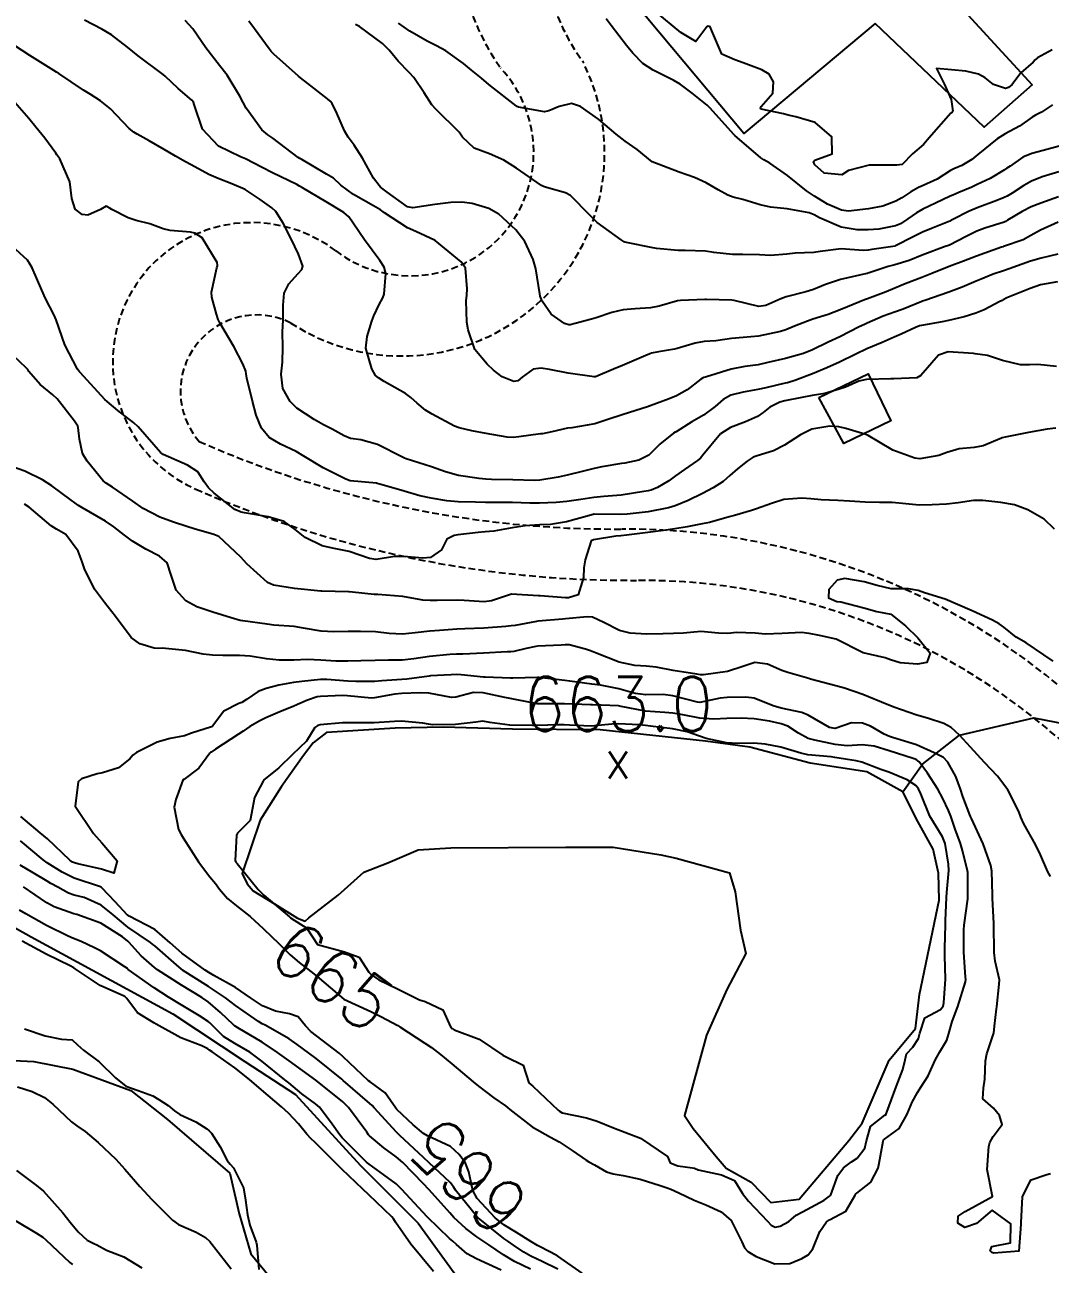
# Model space of a CAD drawing. Header units: metres. Extents: x 292545 to 299085, y 7450245 to 7463078.
# Drawn here: x 295405.2 to 295480.9, y 7462277.1 to 7462368.5 of the extents above; entities that cross this region are included whole.
import ezdxf
from ezdxf.enums import TextEntityAlignment as Align

# ---------------------------------------------------------------- set-up
doc = ezdxf.new("R2010")
doc.units = ezdxf.units.M
doc.linetypes.add('DASHED', pattern=[0.75, 0.5, -0.25])
for name, color, linetype in [('Cotas', 45, 'Continuous'), ('Curvas de Nivel 1m', 11, 'Continuous'), ('Curvas de Nivel 5m', 15, 'Continuous'), ('Edificações', 30, 'Continuous'), ('Hidrografia', 140, 'Continuous'), ('Pontos Cotados', 45, 'Continuous'), ('Vias Secundárias', 230, 'DASHED')]:
    doc.layers.add(name, color=color, linetype=linetype)
doc.styles.add('Style-STANDARD', font='STANDARD.shx')

# ---------------------------------------------------------------- blocks, each defined once
blk = doc.blocks.new('ELVTXT_16')
at = {"layer": 'Pontos Cotados', "linetype": 'Continuous', "style": 'Style-STANDARD'}
for s, height, p in [('663.0', 4, (0, 4)), ('x', 3, (0, 0))]:
    blk.add_text(s, height=height, dxfattribs=at).set_placement(p, align=Align.MIDDLE_CENTER)

msp = doc.modelspace()

# ---------------------------------------------------------------- linework, layer by layer
at = {"layer": 'Curvas de Nivel 1m', "flags": 128}
for points, elevation in [([(295481.027, 7462366.628), (295479.947, 7462366.047), (295479.769, 7462365.89), (295479.61, 7462365.729), (295478.716, 7462364.944), (295478.085, 7462364.065), (295477.809, 7462363.848), (295477.589, 7462363.789), (295476.693, 7462364.084), (295476.072, 7462364.567), (295475.6, 7462364.838), (295474.654, 7462365.058), (295473.603, 7462365.167), (295472.48, 7462365.256), (295473.06, 7462364.125), (295473.576, 7462362.975), (295473.703, 7462362.119), (295473.644, 7462362.037), (295473.561, 7462361.953), (295471.957, 7462360.144), (295471.538, 7462359.664), (295470.731, 7462358.958), (295469.952, 7462358.166), (295469.566, 7462358.126), (295469.522, 7462358.124), (295467.573, 7462358.139), (295467.522, 7462358.138), (295465.999, 7462357.73), (295465.511, 7462357.42), (295464.203, 7462357.543), (295463.522, 7462358.162), (295463.457, 7462358.241), (295463.404, 7462358.361), (295463.525, 7462358.485), (295464.805, 7462358.952), (295464.761, 7462360.228), (295463.553, 7462361.27), (295462.115, 7462361.696), (295461.558, 7462361.815), (295461.195, 7462361.901), (295459.563, 7462362.255), (295459.524, 7462362.29), (295459.507, 7462362.348), (295459.565, 7462362.452), (295460.42, 7462363.438), (295460.465, 7462364.277), (295460.152, 7462364.835), (295459.602, 7462365.167), (295458.225, 7462365.685), (295457.609, 7462365.9), (295456.647, 7462366.32), (295455.922, 7462368.044), (295455.786, 7462368.329), (295455.643, 7462368.368), (295455.548, 7462368.331), (295454.732, 7462367.238), (295453.636, 7462367.905), (295453.069, 7462368.366), (295451.655, 7462369.546)], 679), ([(295481.438, 7462351.568), (295480.218, 7462351.26), (295479.433, 7462351.045), (295477.845, 7462350.491), (295477.426, 7462350.34), (295476.675, 7462350.087), (295475.783, 7462349.733), (295475.418, 7462349.574), (295474.392, 7462349.132), (295473.409, 7462348.761), (295471.638, 7462348.146), (295471.459, 7462348.092), (295471.402, 7462348.072), (295470.04, 7462347.517), (295469.39, 7462347.292), (295468.565, 7462346.998), (295467.377, 7462346.487), (295467.176, 7462346.393), (295466.794, 7462346.199), (295465.366, 7462345.484), (295464.509, 7462345.081), (295463.356, 7462344.518), (295462.677, 7462344.25), (295461.349, 7462343.884), (295460.055, 7462343.574), (295459.344, 7462343.412), (295458.367, 7462343.276), (295457.341, 7462343.098), (295455.526, 7462342.528), (295455.334, 7462342.466), (295455.243, 7462342.432), (295455.12, 7462342.342), (295454.101, 7462341.573), (295453.314, 7462341.118), (295452.78, 7462340.896), (295451.378, 7462340.379), (295451.323, 7462340.359), (295451.303, 7462340.35), (295451.253, 7462340.331), (295449.296, 7462339.72), (295448.321, 7462339.391), (295447.289, 7462339.052), (295445.602, 7462338.771), (295445.286, 7462338.732), (295444.112, 7462338.472), (295443.428, 7462338.332), (295443.281, 7462338.309), (295441.677, 7462338.098), (295441.278, 7462338.056), (295440.836, 7462338.064), (295439.281, 7462338.337), (295438.211, 7462338.541), (295437.285, 7462338.751), (295436.952, 7462338.888), (295435.295, 7462339.761), (295434.795, 7462340.075), (295434.186, 7462340.587), (295433.724, 7462341.001), (295433.32, 7462341.289), (295431.754, 7462342.19), (295431.331, 7462342.438), (295431.123, 7462342.622), (295430.845, 7462343.118), (295430.41, 7462344.629), (295430.488, 7462345.507), (295430.841, 7462346.625), (295430.981, 7462347.03), (295431.395, 7462347.848), (295431.663, 7462348.354), (295431.75, 7462348.617), (295431.882, 7462350.152), (295431.744, 7462350.617), (295431.43, 7462351.091), (295430.303, 7462352.632), (295429.465, 7462353.856), (295429.147, 7462354.322), (295428.778, 7462354.65), (295427.484, 7462355.429), (295425.738, 7462356.449), (295425.501, 7462356.592), (295425.312, 7462356.692), (295423.511, 7462357.565), (295422.745, 7462357.952), (295421.521, 7462358.591), (295421.168, 7462358.744), (295419.53, 7462359.518), (295418.355, 7462360.772), (295417.738, 7462362.611), (295417.681, 7462362.779), (295417.574, 7462362.915), (295416.569, 7462363.781), (295415.592, 7462364.7), (295415.462, 7462364.811), (295413.606, 7462366.185), (295412.81, 7462366.838), (295411.632, 7462367.745), (295410.932, 7462368.157), (295409.642, 7462368.816)], 673), ([(295481.471, 7462353.924), (295480.166, 7462353.34), (295479.456, 7462352.943), (295478.874, 7462352.634), (295477.444, 7462352.123), (295477.404, 7462352.11), (295477.279, 7462352.072), (295475.436, 7462351.43), (295474.489, 7462351.053), (295473.428, 7462350.648), (295472.153, 7462350.139), (295471.42, 7462349.844), (295470.191, 7462349.387), (295469.412, 7462349.064), (295468.788, 7462348.798), (295467.404, 7462348.278), (295467.18, 7462348.193), (295465.925, 7462347.682), (295465.392, 7462347.459), (295464.492, 7462347.124), (295463.381, 7462346.769), (295462.986, 7462346.637), (295462.028, 7462346.253), (295461.37, 7462345.997), (295460.977, 7462345.874), (295459.365, 7462345.509), (295458.239, 7462345.426), (295457.363, 7462345.353), (295456.224, 7462345.189), (295455.361, 7462345.122), (295454.695, 7462345.011), (295453.355, 7462344.608), (295453.157, 7462344.56), (295451.999, 7462344.374), (295451.471, 7462344.259), (295451.351, 7462344.219), (295451.062, 7462344.097), (295449.342, 7462343.354), (295448.667, 7462343.089), (295447.334, 7462342.528), (295447.247, 7462342.517), (295445.336, 7462342.784), (295443.937, 7462343.069), (295443.34, 7462343.162), (295442.734, 7462343.091), (295441.932, 7462342.494), (295441.601, 7462342.225), (295441.328, 7462342.17), (295440.462, 7462342.513), (295439.819, 7462343.004), (295439.342, 7462343.455), (295438.446, 7462344.539), (295437.94, 7462345.979), (295437.855, 7462346.545), (295437.81, 7462348.135), (295437.844, 7462348.546), (295437.872, 7462349.007), (295437.741, 7462350.545), (295437.43, 7462351.007), (295435.503, 7462352.569), (295435.453, 7462352.601), (295434.099, 7462353.23), (295433.462, 7462353.514), (295431.778, 7462354.617), (295431.475, 7462354.837), (295430.977, 7462355.129), (295429.493, 7462355.974), (295428.568, 7462356.654), (295428.005, 7462357.159), (295427.511, 7462357.475), (295425.671, 7462358.539), (295425.522, 7462358.621), (295425.408, 7462358.691), (295423.537, 7462360.109), (295423.184, 7462360.36), (295422.729, 7462360.722), (295421.567, 7462362.334), (295421.351, 7462362.742), (295421.096, 7462363.227), (295420.176, 7462364.754), (295419.6, 7462365.479), (295418.589, 7462366.77), (295417.634, 7462368.181), (295417.082, 7462368.788)], 674), ([(295481.517, 7462357.634), (295480.297, 7462357.256), (295479.506, 7462356.95), (295478.934, 7462356.624), (295478.072, 7462356.064), (295477.716, 7462355.843), (295477.49, 7462355.736), (295476.932, 7462355.523), (295475.482, 7462354.993), (295474.861, 7462354.724), (295473.696, 7462354.118), (295473.551, 7462354.04), (295473.471, 7462354.001), (295472.133, 7462353.47), (295471.458, 7462353.185), (295470.772, 7462352.838), (295469.472, 7462352.17), (295469.452, 7462352.161), (295467.718, 7462351.909), (295467.44, 7462351.857), (295467.081, 7462351.837), (295465.449, 7462351.956), (295463.917, 7462351.764), (295463.445, 7462351.69), (295462.07, 7462351.628), (295461.442, 7462351.564), (295460.243, 7462351.476), (295459.441, 7462351.511), (295458.201, 7462351.543), (295457.441, 7462351.54), (295456.079, 7462351.695), (295455.445, 7462351.786), (295453.956, 7462351.844), (295453.445, 7462351.84), (295451.835, 7462351.988), (295451.448, 7462352.06), (295449.75, 7462352.406), (295449.499, 7462352.455), (295449.454, 7462352.476), (295449.235, 7462352.632), (295447.468, 7462353.901), (295446.92, 7462354.436), (295445.487, 7462355.895), (295445.134, 7462356.1), (295443.728, 7462356.476), (295443.494, 7462356.547), (295443.358, 7462356.619), (295441.514, 7462357.896), (295440.582, 7462358.509), (295439.527, 7462358.964), (295438.381, 7462359.387), (295437.539, 7462360.204), (295437.28, 7462360.553), (295435.568, 7462362.246), (295435.258, 7462362.573), (295434.706, 7462363.454), (295433.937, 7462364.587), (295433.597, 7462364.955), (295432.787, 7462365.785), (295432.13, 7462366.612), (295431.62, 7462367.099), (295429.928, 7462368.347), (295429.641, 7462368.503)], 676), ([(295481.538, 7462359.534), (295480.356, 7462359.22), (295479.532, 7462359), (295478.87, 7462358.716), (295477.928, 7462358.066), (295477.687, 7462357.902), (295477.519, 7462357.79), (295476.455, 7462357.139), (295475.502, 7462356.692), (295475.086, 7462356.518), (295474.134, 7462356.114), (295473.686, 7462355.923), (295473.49, 7462355.833), (295472.938, 7462355.579), (295471.48, 7462354.883), (295471.017, 7462354.615), (295470.379, 7462354.161), (295469.833, 7462353.801), (295469.465, 7462353.651), (295468.234, 7462353.41), (295467.46, 7462353.354), (295466.63, 7462353.368), (295465.466, 7462353.562), (295463.857, 7462354.236), (295463.475, 7462354.455), (295463.095, 7462354.626), (295461.48, 7462354.918), (295460.243, 7462355.041), (295459.482, 7462355.201), (295458.203, 7462355.585), (295457.488, 7462355.775), (295457.089, 7462355.916), (295456.376, 7462356.321), (295455.501, 7462356.836), (295454.634, 7462357.215), (295453.512, 7462357.613), (295451.523, 7462358.38), (295450.425, 7462359.29), (295449.538, 7462359.901), (295448.871, 7462360.417), (295447.554, 7462361.526), (295446.233, 7462362.443), (295445.575, 7462362.667), (295444.659, 7462362.464), (295443.905, 7462362.138), (295443.567, 7462362.072), (295441.661, 7462362.41), (295441.572, 7462362.451), (295441.5, 7462362.501), (295439.588, 7462363.985), (295439.292, 7462364.226), (295438.939, 7462364.53), (295438.202, 7462365.144), (295437.604, 7462365.622), (295436.311, 7462366.563), (295435.618, 7462366.934), (295434.933, 7462367.267), (295433.634, 7462368.002), (295432.819, 7462368.602)], 677), ([(295481.039, 7462362.567), (295480.241, 7462362.043), (295479.789, 7462361.82), (295479.559, 7462361.667), (295478.607, 7462361.005), (295477.547, 7462360.431), (295476.957, 7462360.079), (295475.531, 7462358.903), (295475.088, 7462358.544), (295474.361, 7462358.112), (295473.777, 7462357.86), (295473.517, 7462357.723), (295472.537, 7462357.105), (295471.5, 7462356.624), (295471.165, 7462356.486), (295470.596, 7462356.159), (295469.924, 7462355.73), (295469.486, 7462355.484), (295468.545, 7462355.117), (295467.48, 7462354.908), (295466.004, 7462354.738), (295465.479, 7462354.799), (295464.453, 7462355.26), (295463.489, 7462355.834), (295462.893, 7462356.246), (295461.51, 7462357.372), (295460.188, 7462358.28), (295459.759, 7462358.52), (295459.527, 7462358.677), (295457.611, 7462360.309), (295457.544, 7462360.377), (295455.794, 7462362.328), (295455.566, 7462362.557), (295454.478, 7462363.447), (295453.589, 7462364.091), (295453.13, 7462364.365), (295451.6, 7462365.126), (295450.843, 7462365.629), (295450.097, 7462366.395), (295449.621, 7462366.942), (295448.504, 7462368.417), (295448.134, 7462368.909)], 678), ([(295481.418, 7462349.518), (295480.152, 7462349.306), (295479.413, 7462349.041), (295477.67, 7462348.34), (295477.404, 7462348.2), (295477.327, 7462348.157), (295477.174, 7462348.082), (295476.016, 7462347.471), (295475.39, 7462347.218), (295474.537, 7462346.957), (295473.381, 7462346.677), (295472.92, 7462346.587), (295471.375, 7462346.308), (295471.247, 7462346.279), (295470.945, 7462346.154), (295469.874, 7462345.659), (295469.366, 7462345.438), (295468.479, 7462345.061), (295467.357, 7462344.594), (295466.541, 7462344.202), (295465.347, 7462343.594), (295464.397, 7462343.175), (295463.338, 7462342.753), (295462.034, 7462342.259), (295461.507, 7462342.09), (295461.33, 7462342.047), (295459.895, 7462341.713), (295459.322, 7462341.586), (295458.22, 7462341.4), (295457.316, 7462341.163), (295456.767, 7462340.862), (295456.161, 7462340.327), (295455.296, 7462339.693), (295454.434, 7462339.206), (295453.284, 7462338.479), (295453.212, 7462338.432), (295453.086, 7462338.362), (295452.096, 7462337.551), (295451.267, 7462336.755), (295450.548, 7462336.391), (295449.498, 7462336.168), (295449.259, 7462336.121), (295447.801, 7462335.878), (295447.253, 7462335.772), (295446.345, 7462335.539), (295445.245, 7462335.262), (295444.579, 7462335.131), (295443.239, 7462334.895), (295442.851, 7462334.872), (295441.239, 7462334.936), (295439.681, 7462334.965), (295439.24, 7462334.98), (295438.756, 7462335.019), (295437.243, 7462335.246), (295436.279, 7462335.528), (295435.253, 7462335.89), (295433.381, 7462336.479), (295433.262, 7462336.524), (295433.109, 7462336.602), (295431.272, 7462337.542), (295430.035, 7462337.872), (295429.276, 7462337.986), (295428.801, 7462338.17), (295427.905, 7462338.661), (295427.288, 7462338.994), (295426.596, 7462339.375), (295425.306, 7462340.21), (295424.817, 7462340.697), (295424.286, 7462341.669), (295424.164, 7462342.708), (295424.251, 7462343.615), (295424.273, 7462344.701), (295424.242, 7462345.829), (295424.292, 7462346.701), (295424.299, 7462347.795), (295424.38, 7462348.7), (295424.719, 7462349.387), (295425.418, 7462350.149), (295425.676, 7462350.432), (295425.75, 7462350.687), (295425.436, 7462351.567), (295424.881, 7462352.696), (295424.312, 7462353.854), (295423.764, 7462354.707), (295423.477, 7462354.974), (295422.608, 7462355.601), (295421.497, 7462356.323), (295420.521, 7462356.75), (295419.507, 7462357.134), (295418.826, 7462357.451), (295417.517, 7462358.151), (295417.097, 7462358.365), (295416.362, 7462358.797), (295415.829, 7462359.109), (295415.528, 7462359.28), (295414.422, 7462359.933), (295413.539, 7462360.422), (295413.276, 7462360.57), (295412.955, 7462360.839), (295411.564, 7462362.288), (295410.834, 7462362.867), (295410.063, 7462363.358), (295409.581, 7462363.667), (295407.745, 7462364.898), (295407.594, 7462364.991), (295407.387, 7462365.113), (295405.612, 7462366.216), (295404.481, 7462366.941)], 672), ([(295481.345, 7462343.286), (295479.955, 7462343.435), (295479.347, 7462343.408), (295478.682, 7462343.396), (295477.349, 7462343.732), (295476.261, 7462344.091), (295475.354, 7462344.222), (295475.219, 7462344.237), (295473.355, 7462344.358), (295472.649, 7462344.131), (295471.338, 7462342.61), (295471.045, 7462342.443), (295469.335, 7462342.377), (295469.131, 7462342.376), (295467.334, 7462342.33), (295466.775, 7462342.198), (295465.782, 7462341.757), (295465.324, 7462341.607), (295464.249, 7462341.301), (295463.316, 7462341.138), (295462.556, 7462341.009), (295461.31, 7462340.757), (295460.93, 7462340.652), (295460.187, 7462340.281), (295459.695, 7462339.89), (295459.296, 7462339.587), (295458.397, 7462339.194), (295457.288, 7462338.799), (295456.569, 7462338.321), (295455.267, 7462336.743), (295455.083, 7462336.524), (295454.866, 7462336.344), (295453.909, 7462335.697), (295453.246, 7462335.221), (295452.743, 7462334.862), (295451.91, 7462334.373), (295451.441, 7462334.168), (295451.23, 7462334.121), (295450.914, 7462334.069), (295449.227, 7462333.806), (295447.95, 7462333.699), (295447.225, 7462333.638), (295446.261, 7462333.482), (295445.222, 7462333.328), (295444.43, 7462333.259), (295443.22, 7462333.201), (295442.49, 7462333.217), (295441.221, 7462333.264), (295439.965, 7462333.263), (295439.22, 7462333.264), (295438.486, 7462333.272), (295437.22, 7462333.3), (295436.387, 7462333.393), (295435.223, 7462333.57), (295434.381, 7462333.739), (295433.228, 7462334.092), (295431.426, 7462334.618), (295431.234, 7462334.667), (295431.18, 7462334.674), (295429.236, 7462334.867), (295428.915, 7462334.967), (295427.25, 7462335.813), (295425.833, 7462336.684), (295425.266, 7462337.018), (295424.116, 7462337.552), (295423.276, 7462338.059), (295422.702, 7462338.726), (295422.319, 7462339.708), (295422.043, 7462340.733), (295421.631, 7462342.436), (295421.583, 7462342.738), (295421.547, 7462342.949), (295421.34, 7462343.478), (295420.657, 7462344.747), (295419.637, 7462346.499), (295419.509, 7462346.759), (295419.387, 7462347.144), (295419.041, 7462348.407), (295419.026, 7462348.766), (295419.421, 7462350.547), (295419.467, 7462350.715), (295419.47, 7462350.76), (295419.426, 7462350.941), (295418.321, 7462352.777), (295417.776, 7462353.105), (295417.457, 7462353.185), (295415.963, 7462353.308), (295415.459, 7462353.435), (295414.473, 7462353.81), (295413.465, 7462354.06), (295412.881, 7462354.253), (295411.675, 7462354.857), (295411.475, 7462354.981), (295411.238, 7462355.101), (295410.841, 7462354.866), (295409.897, 7462354.447), (295409.469, 7462354.479), (295408.953, 7462354.885), (295408.709, 7462355.663), (295408.56, 7462356.889), (295407.83, 7462358.586), (295407.605, 7462358.899), (295407.524, 7462359.009), (295406.732, 7462360.109), (295406.068, 7462360.922), (295405.552, 7462361.564), (295404.348, 7462362.942)], 671), ([(295481.202, 7462331.303), (295480.424, 7462332.038), (295479.22, 7462332.725), (295478.239, 7462333.081), (295477.225, 7462333.256), (295475.916, 7462333.404), (295475.226, 7462333.408), (295474.101, 7462333.235), (295473.223, 7462333.147), (295472.183, 7462333.096), (295471.222, 7462333.066), (295470.226, 7462333.157), (295469.224, 7462333.258), (295468.298, 7462333.258), (295467.224, 7462333.282), (295466.069, 7462333.367), (295465.225, 7462333.405), (295463.996, 7462333.462), (295463.226, 7462333.521), (295462.55, 7462333.574), (295461.225, 7462333.473), (295460.31, 7462333.192), (295459.218, 7462332.79), (295458.841, 7462332.669), (295457.59, 7462332.306), (295457.294, 7462332.227), (295457.211, 7462332.203), (295455.746, 7462331.791), (295455.203, 7462331.682), (295454.093, 7462331.457), (295453.197, 7462331.309), (295452.364, 7462331.2), (295451.2, 7462331.046), (295449.633, 7462330.839), (295449.197, 7462330.796), (295448.841, 7462330.769), (295447.194, 7462330.497), (295447.021, 7462330.433), (295446.57, 7462329.041), (295446.472, 7462328.44), (295446.449, 7462327.734), (295446.06, 7462326.446), (295445.357, 7462326.239), (295445.139, 7462326.229), (295443.251, 7462326.369), (295443.141, 7462326.377), (295441.143, 7462326.5), (295439.658, 7462325.999), (295439.134, 7462325.941), (295437.656, 7462326.023), (295437.135, 7462326.049), (295435.657, 7462326.042), (295435.137, 7462326.027), (295434.616, 7462326.056), (295433.14, 7462326.316), (295431.294, 7462326.466), (295431.141, 7462326.47), (295431.003, 7462326.483), (295429.427, 7462326.646), (295429.168, 7462326.674), (295429.143, 7462326.676), (295429.114, 7462326.679), (295427.144, 7462326.731), (295427.083, 7462326.732), (295425.145, 7462326.928), (295423.591, 7462327.157), (295423.149, 7462327.36), (295421.629, 7462328.735), (295421.17, 7462329.219), (295419.561, 7462330.756), (295419.194, 7462330.901), (295417.739, 7462331.323), (295417.2, 7462331.485), (295416.205, 7462331.798), (295415.207, 7462332.174), (295413.987, 7462332.822), (295413.221, 7462333.354), (295411.704, 7462334.384), (295411.24, 7462334.691), (295411.029, 7462334.862), (295409.836, 7462336.296), (295409.506, 7462336.878), (295409.273, 7462337.928), (295409.186, 7462338.785), (295409.161, 7462338.881), (295408.907, 7462339.266), (295407.626, 7462340.897), (295407.316, 7462341.187), (295406.37, 7462341.961), (295405.554, 7462342.927), (295405.461, 7462343.055), (295405.336, 7462343.192), (295403.48, 7462344.949)], 669), ([(295481.086, 7462321.567), (295480.42, 7462322.037), (295479.102, 7462322.915), (295478.376, 7462323.331), (295477.451, 7462324.075), (295477.116, 7462324.307), (295476.62, 7462324.586), (295475.131, 7462325.278), (295473.143, 7462326.12), (295471.613, 7462326.609), (295471.149, 7462326.759), (295470.419, 7462326.889), (295469.15, 7462326.901), (295468.112, 7462327.145), (295467.155, 7462327.409), (295465.723, 7462327.648), (295465.156, 7462327.52), (295464.543, 7462326.832), (295464.526, 7462326.226), (295465.139, 7462325.964), (295465.431, 7462325.924), (295467.132, 7462325.482), (295468.102, 7462325.211), (295469.126, 7462325.031), (295470.194, 7462324.159), (295471.104, 7462323.291), (295472.016, 7462322.141), (295471.768, 7462321.457), (295471.081, 7462321.331), (295469.819, 7462321.425), (295469.088, 7462321.667), (295468.711, 7462321.797), (295467.093, 7462322.175), (295467.023, 7462322.201), (295465.103, 7462323.183), (295463.873, 7462323.464), (295463.107, 7462323.604), (295462.534, 7462323.675), (295461.106, 7462323.594), (295459.846, 7462323.542), (295459.106, 7462323.63), (295457.73, 7462323.681), (295457.106, 7462323.604), (295456.407, 7462323.622), (295455.107, 7462323.738), (295453.827, 7462323.632), (295453.105, 7462323.595), (295452.31, 7462323.577), (295451.105, 7462323.554), (295449.894, 7462323.613), (295449.107, 7462323.814), (295447.949, 7462324.422), (295447.118, 7462324.795), (295446.721, 7462324.834), (295445.116, 7462324.679), (295444.915, 7462324.663), (295443.113, 7462324.5), (295443.095, 7462324.498), (295443, 7462324.481), (295441.408, 7462324.199), (295441.109, 7462324.153), (295440.715, 7462324.112), (295439.108, 7462324.003), (295437.7, 7462323.951), (295437.107, 7462323.928), (295435.844, 7462323.831), (295435.111, 7462323.774), (295434.047, 7462323.653), (295433.107, 7462323.545), (295432.123, 7462323.595), (295431.109, 7462323.719), (295430.004, 7462323.742), (295429.109, 7462323.735), (295428.036, 7462323.734), (295427.11, 7462323.776), (295425.792, 7462324.004), (295425.114, 7462324.106), (295423.609, 7462324.219), (295423.116, 7462324.278), (295421.328, 7462324.53), (295421.12, 7462324.57), (295420.476, 7462324.746), (295419.127, 7462325.163), (295417.925, 7462325.572), (295417.135, 7462326.004), (295416.403, 7462326.797), (295416.051, 7462327.904), (295415.759, 7462328.804), (295415.17, 7462329.306), (295414.178, 7462329.82), (295413.187, 7462330.403), (295412.61, 7462330.839), (295411.815, 7462331.467), (295411.203, 7462331.875), (295409.451, 7462332.878), (295409.215, 7462333.03), (295408.671, 7462333.438), (295407.237, 7462334.493), (295406.549, 7462334.917), (295405.249, 7462335.561), (295404.27, 7462335.922)], 668), ([(295480.898, 7462305.673), (295480.707, 7462306.033), (295480.167, 7462307.293), (295479.798, 7462308.047), (295478.945, 7462309.565), (295478.71, 7462310.062), (295478.556, 7462310.465), (295477.759, 7462312.072), (295476.983, 7462313.075), (295476.027, 7462314.09), (295475.01, 7462315.208), (295474.197, 7462316.112), (295473.58, 7462316.673), (295473.031, 7462316.975), (295471.828, 7462317.35), (295471.037, 7462317.582), (295469.336, 7462318.167), (295469.045, 7462318.281), (295468.85, 7462318.368), (295467.057, 7462319.108), (295465.715, 7462319.562), (295465.066, 7462319.749), (295463.199, 7462320.239), (295463.073, 7462320.273), (295461.529, 7462320.715), (295461.079, 7462320.877), (295460.029, 7462321.335), (295459.085, 7462321.474), (295458.211, 7462321.169), (295457.078, 7462320.81), (295455.295, 7462320.556), (295455.075, 7462320.556), (295454.826, 7462320.592), (295453.078, 7462320.88), (295451.825, 7462321.123), (295451.081, 7462321.195), (295450.233, 7462321.247), (295449.084, 7462321.495), (295447.339, 7462322.179), (295447.091, 7462322.276), (295446.975, 7462322.315), (295446.606, 7462322.437), (295445.407, 7462322.766), (295445.096, 7462322.773), (295444.81, 7462322.749), (295443.095, 7462322.669), (295442.928, 7462322.649), (295442.228, 7462322.489), (295441.314, 7462322.275), (295441.09, 7462322.248), (295440.829, 7462322.243), (295439.089, 7462322.143), (295437.558, 7462322.076), (295437.088, 7462322.075), (295436.592, 7462322.061), (295435.086, 7462321.908), (295433.947, 7462321.729), (295433.083, 7462321.636), (295432.064, 7462321.629), (295431.083, 7462321.617), (295430.027, 7462321.58), (295429.082, 7462321.553), (295428.189, 7462321.551), (295427.083, 7462321.629), (295426.088, 7462321.674), (295425.082, 7462321.631), (295424, 7462321.625), (295423.083, 7462321.738), (295421.881, 7462321.936), (295421.085, 7462321.989), (295419.848, 7462321.99), (295419.085, 7462321.991), (295418.393, 7462322.077), (295417.089, 7462322.351), (295415.38, 7462322.517), (295415.09, 7462322.506), (295414.79, 7462322.515), (295413.732, 7462322.83), (295413.1, 7462323.302), (295411.925, 7462324.852), (295411.133, 7462325.879), (295410.385, 7462326.868), (295409.659, 7462328.374), (295409.479, 7462328.877), (295409.175, 7462329.672), (295408.275, 7462330.894), (295407.583, 7462331.291), (295407.199, 7462331.536), (295405.571, 7462332.926), (295405.216, 7462333.138)], 667), ([(295480.904, 7462283.762), (295480.638, 7462283.701), (295479.399, 7462283.281), (295478.808, 7462282.057), (295478.718, 7462280.182), (295478.711, 7462280.058), (295478.573, 7462278.06), (295476.731, 7462277.918), (295476.571, 7462277.956), (295476.455, 7462278.082), (295476.576, 7462278.413), (295477.96, 7462278.685), (295477.982, 7462280.066), (295476.603, 7462281.081), (295475.441, 7462280.097), (295474.59, 7462279.807), (295474.055, 7462280.115), (295474.079, 7462280.634), (295474.602, 7462280.994), (295476.613, 7462282.08), (295476.24, 7462284.086), (295476.345, 7462285.769), (295476.425, 7462286.084), (295476.667, 7462286.519), (295477.341, 7462287.408), (295477.128, 7462288.076), (295476.691, 7462288.605), (295475.916, 7462289.303), (295475.953, 7462290.088), (295476.058, 7462290.748), (295476.113, 7462292.086), (295476.205, 7462292.621), (295476.699, 7462294.081), (295476.711, 7462294.133), (295476.769, 7462294.649), (295476.921, 7462295.939), (295476.936, 7462296.078), (295477.12, 7462297.756), (295477.133, 7462298.077), (295476.823, 7462299.432), (295476.754, 7462300.081), (295476.754, 7462300.161), (295476.719, 7462302.081), (295476.716, 7462302.219), (295476.623, 7462304.082), (295476.619, 7462304.34), (295476.562, 7462306.083), (295476.49, 7462306.501), (295475.939, 7462308.09), (295475.079, 7462309.971), (295475.008, 7462310.099), (295474.954, 7462310.231), (295474.44, 7462311.58), (295474.256, 7462312.111), (295473.922, 7462313.055), (295473.339, 7462314.125), (295472.998, 7462314.449), (295472.33, 7462314.81), (295471.011, 7462315.387), (295469.251, 7462315.936), (295469.02, 7462316.003), (295468.63, 7462316.176), (295467.616, 7462316.778), (295467.031, 7462316.991), (295466.216, 7462317.023), (295465.027, 7462316.601), (295464.594, 7462316.658), (295463.036, 7462317.588), (295462.569, 7462317.778), (295461.041, 7462318.104), (295460.44, 7462318.276), (295459.051, 7462318.839), (295458.433, 7462318.915), (295457.051, 7462318.883), (295456.545, 7462318.83), (295455.046, 7462318.522), (295454.853, 7462318.535), (295453.053, 7462319.011), (295452.321, 7462319.104), (295451.053, 7462319.078), (295450.265, 7462319.188), (295449.06, 7462319.517), (295447.7, 7462319.787), (295447.064, 7462319.867), (295445.446, 7462320.075), (295445.068, 7462320.124), (295443.195, 7462320.354), (295443.071, 7462320.363), (295441.252, 7462320.316), (295441.07, 7462320.316), (295439.214, 7462320.385), (295439.071, 7462320.392), (295437.427, 7462320.546), (295437.073, 7462320.567), (295436.695, 7462320.556), (295435.182, 7462320.468), (295435.071, 7462320.458), (295433.43, 7462320.233), (295433.067, 7462320.202), (295431.578, 7462320.102), (295431.065, 7462320.064), (295429.656, 7462320.05), (295429.064, 7462320.087), (295427.526, 7462320.206), (295427.066, 7462320.205), (295425.682, 7462320.066), (295425.062, 7462319.977), (295423.979, 7462319.787), (295423.055, 7462319.55), (295422.459, 7462319.319), (295421.609, 7462318.734), (295421.259, 7462318.52), (295421.04, 7462318.436), (295419.923, 7462317.868), (295419.087, 7462316.769), (295419.022, 7462316.724), (295417.542, 7462316.26), (295417.016, 7462316.06), (295415.961, 7462315.853), (295415.011, 7462315.587), (295413.491, 7462314.833), (295413.218, 7462314.618), (295412.996, 7462314.36), (295412.15, 7462313.684), (295410.98, 7462313.335), (295410.592, 7462313.25), (295409.423, 7462312.875), (295409.189, 7462312.659), (295408.953, 7462310.88), (295410.302, 7462308.866), (295410.922, 7462308.163), (295412.071, 7462306.848), (295411.816, 7462305.928), (295410.897, 7462306.222), (295409.16, 7462306.618), (295408.901, 7462306.68), (295408.765, 7462306.745), (295408.578, 7462306.885), (295406.926, 7462308.47), (295406.391, 7462308.915), (295404.945, 7462310.103)], 666), ([(295444.556, 7462276.73), (295443.395, 7462277.312), (295442.565, 7462277.701), (295442.058, 7462277.978), (295441.287, 7462278.499), (295440.862, 7462278.792), (295440.578, 7462278.988), (295438.678, 7462280.529), (295438.594, 7462280.609), (295437.026, 7462282.554), (295436.869, 7462282.8), (295436.629, 7462283.126), (295435.077, 7462284.576), (295434.647, 7462284.971), (295432.897, 7462286.598), (295432.666, 7462286.834), (295431.013, 7462288.625), (295430.859, 7462288.792), (295430.696, 7462288.941), (295428.733, 7462290.65), (295428.713, 7462290.667), (295428.626, 7462290.739), (295426.737, 7462292.255), (295426.17, 7462292.679), (295425.346, 7462293.288), (295424.753, 7462293.706), (295422.971, 7462294.718), (295422.764, 7462294.832), (295422.488, 7462295.001), (295420.777, 7462296.174), (295420.465, 7462296.43), (295420.056, 7462296.751), (295418.795, 7462297.582), (295416.886, 7462298.789), (295416.813, 7462298.843), (295416.434, 7462299.177), (295414.83, 7462300.562), (295414.701, 7462300.682), (295414.527, 7462300.815), (295412.85, 7462301.952), (295411.774, 7462302.851), (295410.87, 7462303.571), (295409.621, 7462304.127), (295408.877, 7462304.313), (295408.458, 7462304.466), (295407.673, 7462304.898), (295407.158, 7462305.179), (295406.887, 7462305.332), (295405.865, 7462305.948), (295404.899, 7462306.511)], 664), ([(295442.555, 7462276.723), (295441.363, 7462277.3), (295440.566, 7462277.785), (295439.465, 7462278.521), (295438.579, 7462279.117), (295437.77, 7462279.728), (295436.887, 7462280.556), (295436.598, 7462280.882), (295435.076, 7462282.575), (295434.628, 7462283.057), (295433.141, 7462284.595), (295432.647, 7462285.022), (295431.729, 7462285.69), (295430.662, 7462286.571), (295430.609, 7462286.631), (295430.467, 7462286.83), (295429.13, 7462288.646), (295428.697, 7462289.081), (295426.713, 7462290.67), (295424.734, 7462292.096), (295423.893, 7462292.709), (295422.75, 7462293.475), (295420.965, 7462294.533), (295420.762, 7462294.65), (295420.705, 7462294.684), (295420.644, 7462294.742), (295419.674, 7462295.659), (295418.78, 7462296.442), (295418.305, 7462296.775), (295416.796, 7462297.677), (295415.042, 7462298.808), (295414.815, 7462298.977), (295413.831, 7462299.832), (295412.919, 7462300.839), (295412.834, 7462300.919), (295412.442, 7462301.241), (295410.854, 7462302.245), (295409.078, 7462302.878), (295408.864, 7462302.94), (295407.417, 7462303.451), (295406.871, 7462303.748), (295405.159, 7462304.927)], 663), ([(295440.393, 7462276.673), (295438.563, 7462277.504), (295437.882, 7462277.856), (295437.078, 7462278.552), (295436.81, 7462278.791), (295436.577, 7462278.993), (295434.937, 7462280.577), (295434.598, 7462280.927), (295433.067, 7462282.596), (295432.627, 7462283.015), (295431.719, 7462283.699), (295430.641, 7462284.474), (295430.461, 7462284.632), (295428.661, 7462286.424), (295428.468, 7462286.652), (295427.917, 7462287.415), (295426.989, 7462288.667), (295426.696, 7462288.931), (295425.676, 7462289.659), (295424.711, 7462290.46), (295424.428, 7462290.703), (295422.733, 7462292.065), (295421.84, 7462292.729), (295420.749, 7462293.363), (295419.891, 7462293.889), (295419.006, 7462294.766), (295418.889, 7462294.893), (295418.765, 7462294.993), (295418.134, 7462295.411), (295416.777, 7462296.226), (295415.835, 7462296.799), (295414.793, 7462297.469), (295412.881, 7462298.839), (295412.843, 7462298.87), (295412.813, 7462298.897), (295412.632, 7462299.024), (295410.826, 7462300.193), (295410.399, 7462300.437), (295409.414, 7462300.881), (295408.836, 7462301.116), (295408.456, 7462301.277), (295406.85, 7462302.066), (295405.329, 7462302.925), (295404.866, 7462303.212)], 662), ([(295435.391, 7462276.572), (295434.563, 7462277.558), (295433.729, 7462278.588), (295432.589, 7462280.19), (295432.437, 7462280.448), (295432.307, 7462280.604), (295430.617, 7462282.224), (295430.187, 7462282.634), (295428.638, 7462284.118), (295428.099, 7462284.655), (295426.657, 7462286.075), (295426.341, 7462286.356), (295426.06, 7462286.679), (295425.441, 7462287.449), (295424.688, 7462288.247), (295424.182, 7462288.705), (295422.705, 7462289.966), (295421.818, 7462290.729), (295420.726, 7462291.589), (295419.069, 7462292.765), (295418.867, 7462292.891), (295418.745, 7462292.971), (295418.31, 7462293.212), (295416.753, 7462293.798), (295414.927, 7462294.808), (295414.764, 7462294.892), (295413.566, 7462295.623), (295412.781, 7462296.69), (295412.615, 7462296.842), (295410.795, 7462297.644), (295408.963, 7462298.888), (295408.873, 7462298.949), (295408.814, 7462298.979), (295408.633, 7462299.074), (295406.823, 7462299.965), (295405.053, 7462300.928)], 661), ([(295405.231, 7462294.452), (295406.753, 7462293.928), (295407.952, 7462293.697), (295408.75, 7462293.642), (295409.135, 7462293.272), (295409.566, 7462292.878), (295410.73, 7462292.025), (295411.931, 7462290.848), (295412.707, 7462290.233), (295413.62, 7462289.914), (295414.7, 7462289.517), (295415.137, 7462289.253), (295415.81, 7462288.803), (295416.299, 7462288.406), (295416.687, 7462288.149), (295417.866, 7462287.593), (295418.676, 7462287.08), (295418.849, 7462286.942), (295419.007, 7462286.765), (295419.66, 7462285.752), (295420.162, 7462284.747), (295420.384, 7462284.487), (295420.638, 7462284.214), (295421.369, 7462282.733), (295421.52, 7462281.82), (295421.669, 7462280.734), (295421.835, 7462279.981), (295422.315, 7462278.724), (295422.363, 7462278.516), (295422.511, 7462276.721)], 661), ([(295404.705, 7462290.177), (295405.784, 7462289.837), (295406.698, 7462289.393), (295407.311, 7462288.904), (295408.68, 7462287.597), (295409.09, 7462287.297), (295409.698, 7462286.875), (295410.661, 7462286.078), (295411.963, 7462284.847), (295412.636, 7462284.109), (295413.742, 7462282.829), (295414.609, 7462281.869), (295415.667, 7462280.804), (295416.143, 7462280.351), (295416.585, 7462280.039), (295417.896, 7462279.46), (295418.576, 7462279.064), (295418.887, 7462278.767), (295420.116, 7462277.196), (295420.475, 7462276.751)], 662), ([(295404.634, 7462284.01), (295406.12, 7462282.915), (295406.619, 7462282.494), (295408.046, 7462280.896), (295408.593, 7462280.206), (295409.178, 7462279.48), (295409.848, 7462278.871), (295410.343, 7462278.635), (295410.57, 7462278.524), (295411.273, 7462278.146), (295412.561, 7462277.632), (295413.873, 7462276.827)], 663), ([(295404.593, 7462280.297), (295406.097, 7462279.398), (295406.576, 7462279.106), (295406.803, 7462278.908), (295408.556, 7462277.238), (295408.758, 7462277.09)], 664)]:
    msp.add_lwpolyline(points, dxfattribs=dict(at, elevation=elevation))
at = {"layer": 'Curvas de Nivel 1m', "elevation": 664, "flags": 128}
msp.add_lwpolyline([(295445.027, 7462316.875), (295444.621, 7462316.87), (295443.026, 7462316.817), (295442.692, 7462316.818), (295441.026, 7462316.847), (295439.556, 7462317.05), (295439.029, 7462317.126), (295438.505, 7462317.059), (295437.026, 7462316.881), (295435.325, 7462316.874), (295435.026, 7462316.912), (295434.611, 7462317.001), (295433.028, 7462317.146), (295432.52, 7462317.114), (295431.027, 7462317.007), (295429.385, 7462317.003), (295429.027, 7462317.01), (295428.674, 7462317.006), (295427.025, 7462316.867), (295426.867, 7462316.829), (295426.641, 7462316.674), (295426.034, 7462315.658), (295425.003, 7462314.69), (295423.99, 7462313.702), (295422.975, 7462312.886), (295422.888, 7462312.808), (295422.822, 7462312.722), (295422.191, 7462311.498), (295422.045, 7462310.729), (295421.862, 7462309.812), (295420.934, 7462308.891), (295420.865, 7462308.741), (295420.771, 7462306.876), (295420.819, 7462306.741), (295420.852, 7462306.691), (295420.902, 7462306.631), (295422.463, 7462304.724), (295422.879, 7462304.315), (295424.762, 7462302.701), (295424.852, 7462302.64), (295426.043, 7462301.88), (295426.833, 7462300.67), (295428.828, 7462300.135), (295429.918, 7462299.728), (295430.632, 7462298.623), (295430.81, 7462298.43), (295431.36, 7462298.06), (295432.795, 7462297.386), (295434.353, 7462296.584), (295434.782, 7462296.466), (295436.074, 7462295.859), (295436.67, 7462294.551), (295436.715, 7462294.504), (295436.762, 7462294.477), (295436.925, 7462294.385), (295438.755, 7462293.703), (295440.501, 7462292.512), (295440.741, 7462292.381), (295441.999, 7462291.764), (295442.422, 7462290.484), (295442.568, 7462290.339), (295442.71, 7462290.226), (295444.596, 7462288.461), (295444.692, 7462288.381), (295444.884, 7462288.264), (295446.685, 7462287.894), (295447.469, 7462287.641), (295448.674, 7462287.155), (295450.663, 7462286.39), (295452.65, 7462285.052), (295452.845, 7462284.567), (295453.413, 7462284.358), (295454.505, 7462284.206), (295454.641, 7462284.169), (295454.916, 7462284.061), (295456.637, 7462283.699), (295457.594, 7462283.267), (295458.175, 7462282.304), (295458.615, 7462281.75), (295460.028, 7462280.278), (295460.29, 7462279.974), (295460.588, 7462279.819), (295460.957, 7462279.898), (295461.603, 7462280.26), (295462.149, 7462280.706), (295462.6, 7462280.955), (295464.199, 7462281.817), (295464.612, 7462282.115), (295464.669, 7462282.163), (295464.7, 7462282.219), (295465.209, 7462283.64), (295465.637, 7462284.21), (295466.212, 7462284.639), (295466.65, 7462284.919), (295467.207, 7462285.645), (295467.33, 7462286.193), (295467.627, 7462287.242), (295468.691, 7462288.078), (295468.752, 7462288.119), (295468.787, 7462288.179), (295468.831, 7462288.315), (295469.51, 7462290.168), (295470.017, 7462291.452), (295470.171, 7462292.158), (295470.282, 7462292.614), (295470.747, 7462293.108), (295471.153, 7462293.75), (295471.259, 7462294.145), (295471.641, 7462295.274), (295472.781, 7462295.89), (295472.972, 7462296.127), (295473.041, 7462296.382), (295473.145, 7462298.125), (295473.115, 7462299.839), (295473.1, 7462300.126), (295473.099, 7462300.389), (295473.15, 7462302.126), (295473.163, 7462302.432), (295473.223, 7462304.125), (295473.255, 7462304.493), (295473.412, 7462306.122), (295473.389, 7462306.604), (295473.123, 7462308.127), (295472.93, 7462308.615), (295472.009, 7462310.139), (295471.337, 7462311.779), (295471.168, 7462312.148), (295470.975, 7462312.384), (295470.321, 7462312.815), (295468.985, 7462313.38), (295468.386, 7462313.578), (295466.992, 7462314.102), (295466.562, 7462314.204), (295464.997, 7462314.465), (295464.724, 7462314.495), (295462.999, 7462314.649), (295462.476, 7462314.773), (295461.007, 7462315.224), (295459.847, 7462315.445), (295459.011, 7462315.51), (295457.832, 7462315.486), (295457.011, 7462315.535), (295455.491, 7462315.86), (295455.018, 7462316.019), (295454.095, 7462316.349), (295453.025, 7462316.574), (295451.405, 7462316.763), (295451.027, 7462316.806), (295450.565, 7462316.857), (295449.028, 7462316.937), (295448.534, 7462316.909), (295447.026, 7462316.766), (295445.423, 7462316.85)], close=True, dxfattribs=at)
at = {"layer": 'Curvas de Nivel 5m', "flags": 128}
for points, elevation in [([(295481.491, 7462355.804), (295480.193, 7462355.336), (295479.483, 7462355.056), (295478.817, 7462354.719), (295477.732, 7462354.067), (295477.571, 7462353.969), (295477.471, 7462353.925), (295476.069, 7462353.486), (295475.46, 7462353.256), (295474.681, 7462352.881), (295473.445, 7462352.232), (295473.366, 7462352.199), (295473.132, 7462352.125), (295471.436, 7462351.496), (295470.485, 7462351.107), (295469.429, 7462350.788), (295468.938, 7462350.665), (295467.521, 7462350.189), (295467.45, 7462350.162), (295467.423, 7462350.152), (295467.365, 7462350.133), (295465.418, 7462349.698), (295464.313, 7462349.332), (295463.41, 7462348.969), (295462.861, 7462348.793), (295461.404, 7462348.415), (295461.001, 7462348.266), (295459.894, 7462347.784), (295459.394, 7462347.713), (295457.559, 7462348.15), (295457.401, 7462348.174), (295455.519, 7462348.22), (295455.401, 7462348.217), (295453.608, 7462348.149), (295453.399, 7462348.119), (295452.03, 7462347.737), (295451.391, 7462347.598), (295450.262, 7462347.524), (295449.389, 7462347.463), (295448.545, 7462347.259), (295447.387, 7462346.877), (295447.038, 7462346.781), (295445.834, 7462346.445), (295445.478, 7462346.353), (295445.381, 7462346.353), (295445.057, 7462346.455), (295444.058, 7462347.138), (295443.399, 7462348.11), (295443.269, 7462348.481), (295443.24, 7462348.646), (295442.944, 7462350.485), (295442.745, 7462351.175), (295442.14, 7462352.493), (295441.462, 7462353.37), (295440.219, 7462354.513), (295439.477, 7462354.935), (295438.252, 7462355.31), (295437.481, 7462355.399), (295436.667, 7462355.372), (295435.48, 7462355.23), (295433.869, 7462354.987), (295433.478, 7462355.067), (295431.977, 7462356.126), (295431.492, 7462356.512), (295431.372, 7462356.621), (295430.969, 7462357.158), (295430.151, 7462358.634), (295429.532, 7462359.591), (295429.093, 7462360.201), (295428.836, 7462360.651), (295428.255, 7462361.967), (295427.92, 7462362.665), (295427.762, 7462362.854), (295427.576, 7462363.01), (295426.134, 7462364.138), (295425.592, 7462364.565), (295425.437, 7462364.692), (295423.609, 7462366.302), (295423.417, 7462366.519), (295423.268, 7462366.715), (295422.193, 7462368.173), (295421.78, 7462368.738)], 675), ([(295481.29, 7462338.75), (295480.655, 7462338.671), (295479.287, 7462338.41), (295477.562, 7462338.076), (295477.342, 7462338.019), (295477.282, 7462337.992), (295475.941, 7462337.425), (295475.271, 7462337.312), (295474.168, 7462337.213), (295473.265, 7462336.943), (295472.663, 7462336.728), (295471.258, 7462336.489), (295470.891, 7462336.521), (295469.272, 7462337.124), (295467.452, 7462338.188), (295467.284, 7462338.274), (295465.798, 7462338.723), (295465.289, 7462338.839), (295464.627, 7462338.889), (295463.287, 7462338.657), (295462.458, 7462338.252), (295461.275, 7462337.485), (295460.477, 7462337.072), (295459.267, 7462336.698), (295458.964, 7462336.595), (295458.521, 7462336.297), (295457.823, 7462335.735), (295457.247, 7462335.252), (295456.745, 7462334.813), (295456.012, 7462334.328), (295455.229, 7462333.918), (295454.169, 7462333.405), (295453.22, 7462333.024), (295452.713, 7462332.87), (295451.215, 7462332.579), (295449.682, 7462332.403), (295449.213, 7462332.381), (295447.249, 7462332.394), (295447.213, 7462332.392), (295447.157, 7462332.376), (295445.207, 7462331.841), (295444.028, 7462331.648), (295443.204, 7462331.601), (295442.15, 7462331.544), (295441.202, 7462331.391), (295439.83, 7462331.152), (295439.199, 7462331.088), (295438.696, 7462331.037), (295437.196, 7462330.867), (295436.915, 7462330.833), (295436.375, 7462330.558), (295435.977, 7462329.766), (295435.173, 7462329.211), (295434.603, 7462329.147), (295433.173, 7462329.278), (295432.504, 7462329.276), (295431.169, 7462329.054), (295430.661, 7462329.138), (295429.178, 7462329.645), (295427.942, 7462329.902), (295427.184, 7462330.061), (295425.929, 7462330.683), (295425.199, 7462331.275), (295424.369, 7462331.867), (295423.208, 7462332.212), (295421.46, 7462332.487), (295421.211, 7462332.545), (295420.728, 7462332.745), (295419.225, 7462333.945), (295418.804, 7462334.342), (295418.482, 7462334.771), (295418.001, 7462335.529), (295417.255, 7462336.014), (295415.442, 7462336.808), (295415.264, 7462336.951), (295413.613, 7462338.827), (295413.287, 7462339.131), (295412.113, 7462340.036), (295411.311, 7462340.699), (295411.146, 7462340.862), (295409.332, 7462342.831), (295409.291, 7462342.88), (295409.126, 7462343.091), (295408.191, 7462344.892), (295407.555, 7462346.723), (295407.491, 7462346.899), (295407.385, 7462347.121), (295406.778, 7462348.29), (295406.512, 7462348.913), (295405.796, 7462350.555), (295405.568, 7462350.928), (295405.517, 7462351.012), (295405.435, 7462351.131), (295403.453, 7462352.95)], 670), ([(295446.362, 7462276.442), (295444.565, 7462277.681), (295444.066, 7462277.966), (295443.065, 7462278.475), (295442.576, 7462278.767), (295441.524, 7462279.438), (295440.588, 7462280.007), (295439.949, 7462280.516), (295438.614, 7462281.943), (295438.291, 7462282.535), (295438.004, 7462283.907), (295437.745, 7462284.543), (295437.279, 7462285.18), (295436.655, 7462285.788), (295434.94, 7462286.577), (295434.665, 7462286.73), (295433.897, 7462287.366), (295432.691, 7462288.502), (295432.62, 7462288.601), (295431.835, 7462289.744), (295430.712, 7462290.542), (295430.59, 7462290.631), (295428.739, 7462292.4), (295428.445, 7462292.653), (295426.756, 7462293.939), (295426.342, 7462294.26), (295425.96, 7462294.682), (295425.417, 7462295.338), (295424.771, 7462295.551), (295423.737, 7462295.747), (295422.777, 7462296.149), (295421.896, 7462296.729), (295420.794, 7462297.502), (295419.188, 7462298.384), (295418.81, 7462298.596), (295418.547, 7462298.773), (295416.825, 7462300.032), (295415.975, 7462300.799), (295414.847, 7462301.773), (295412.938, 7462302.763), (295412.862, 7462302.807), (295412.822, 7462302.84), (295411.901, 7462303.821), (295410.937, 7462304.859), (295410.883, 7462304.898), (295410.823, 7462304.921), (295408.89, 7462305.571), (295407.994, 7462305.993), (295406.901, 7462306.689), (295406.59, 7462306.913), (295404.924, 7462308.31)], 665)]:
    msp.add_lwpolyline(points, dxfattribs=dict(at, elevation=elevation))
at = {"layer": 'Curvas de Nivel 5m', "elevation": 665, "flags": 128}
msp.add_lwpolyline([(295445.043, 7462318.42), (295443.119, 7462318.403), (295443.042, 7462318.407), (295442.675, 7462318.484), (295441.048, 7462318.814), (295440.663, 7462318.892), (295439.053, 7462319.234), (295438.34, 7462319.251), (295437.048, 7462318.899), (295436.712, 7462318.891), (295435.052, 7462319.189), (295434.42, 7462319.219), (295433.052, 7462319.175), (295432.531, 7462319.125), (295431.046, 7462318.853), (295430.827, 7462318.843), (295429.048, 7462319.005), (295428.68, 7462319.022), (295427.047, 7462318.956), (295426.8, 7462318.919), (295426.09, 7462318.68), (295425.363, 7462318.363), (295425.038, 7462318.224), (295424.233, 7462317.901), (295423.03, 7462317.384), (295422.581, 7462317.17), (295421.836, 7462316.732), (295421.36, 7462316.396), (295421.017, 7462316.172), (295419.3, 7462315.06), (295419.004, 7462314.858), (295418.952, 7462314.822), (295418.906, 7462314.771), (295418.087, 7462313.678), (295416.974, 7462312.847), (295416.936, 7462312.828), (295416.909, 7462312.791), (295416.388, 7462311.366), (295416.271, 7462310.797), (295416.581, 7462309.149), (295416.772, 7462308.792), (295416.929, 7462308.536), (295418.061, 7462306.778), (295418.892, 7462305.659), (295419.301, 7462305.178), (295419.608, 7462304.759), (295420.191, 7462304.065), (295420.871, 7462303.523), (295421.878, 7462302.73), (295422.85, 7462301.832), (295424.001, 7462300.708), (295424.825, 7462299.911), (295425.475, 7462299.346), (295426.346, 7462298.677), (295426.808, 7462298.314), (295428.783, 7462296.65), (295430.774, 7462295.732), (295431.508, 7462295.357), (295432.764, 7462294.69), (295432.914, 7462294.598), (295434.751, 7462293.387), (295435.243, 7462293.067), (295435.917, 7462292.562), (295436.733, 7462291.879), (295438.324, 7462290.534), (295438.71, 7462290.219), (295439.843, 7462289.377), (295440.696, 7462288.77), (295440.845, 7462288.659), (295441.029, 7462288.505), (295442.674, 7462287.237), (295444.03, 7462286.466), (295444.66, 7462286.129), (295445.622, 7462285.481), (295446.646, 7462284.772), (295446.859, 7462284.651), (295447.271, 7462284.431), (295448.142, 7462283.922), (295448.636, 7462283.754), (295449.393, 7462283.645), (295450.633, 7462283.368), (295452.106, 7462282.897), (295452.627, 7462282.736), (295452.903, 7462282.643), (295453.495, 7462282.357), (295454.615, 7462281.814), (295455.473, 7462281.468), (295456.602, 7462280.958), (295457.346, 7462280.312), (295458.123, 7462278.759), (295458.335, 7462278.302), (295458.569, 7462278.044), (295459.196, 7462277.658), (295460.556, 7462277.126), (295461.673, 7462277.142), (295462.562, 7462277.512), (295463.025, 7462277.784), (295463.369, 7462278.238), (295463.877, 7462279.522), (295464.374, 7462280.223), (295464.594, 7462280.367), (295465.804, 7462281.005), (295466.501, 7462282.201), (295466.538, 7462282.277), (295466.615, 7462282.336), (295467.66, 7462283.157), (295468.179, 7462284.185), (295468.273, 7462284.557), (295468.558, 7462286.181), (295468.585, 7462286.259), (295468.665, 7462286.325), (295469.727, 7462287.114), (295470.332, 7462288.155), (295470.702, 7462289.058), (295471.087, 7462289.768), (295471.337, 7462290.144), (295471.871, 7462290.988), (295472.405, 7462292.133), (295472.508, 7462292.36), (295472.742, 7462292.756), (295473.258, 7462293.619), (295473.404, 7462294.12), (295473.655, 7462295), (295474.073, 7462296.111), (295474.625, 7462297.927), (295474.652, 7462298.102), (295474.642, 7462298.266), (295474.502, 7462300.105), (295474.5, 7462301.756), (295474.528, 7462302.105), (295474.805, 7462304.034), (295474.806, 7462304.101), (295474.791, 7462305.991), (295474.775, 7462306.102), (295474.41, 7462307.6), (295474.262, 7462308.11), (295473.881, 7462309.174), (295473.548, 7462310.121), (295473.383, 7462310.549), (295472.966, 7462311.444), (295472.58, 7462312.134), (295471.831, 7462313.295), (295471.208, 7462314.148), (295470.995, 7462314.299), (295470.767, 7462314.382), (295469.005, 7462314.956), (295467.903, 7462315.293), (295467.011, 7462315.395), (295465.896, 7462315.324), (295465.011, 7462315.406), (295463.525, 7462315.725), (295463.017, 7462315.869), (295462.31, 7462316.251), (295461.525, 7462316.759), (295461.03, 7462316.937), (295460.184, 7462317.126), (295459.033, 7462317.302), (295458.077, 7462317.348), (295457.033, 7462317.322), (295456.078, 7462317.284), (295455.033, 7462317.369), (295453.788, 7462317.6), (295453.037, 7462317.731), (295452.442, 7462317.774), (295451.038, 7462317.871), (295449.226, 7462318.223), (295449.041, 7462318.255), (295447.123, 7462318.348), (295447.042, 7462318.352), (295446.961, 7462318.35)], close=True, dxfattribs=at)
at = {"layer": 'Edificações'}
for points in [[(295467.965, 7462368.567), (295458.275, 7462360.468), (295445.761, 7462375.441), (295459.16, 7462386.238), (295479.554, 7462364.043), (295476.003, 7462360.923)], [(295463.814, 7462340.99), (295467.449, 7462342.744), (295469.124, 7462339.273), (295465.652, 7462337.597)]]:
    msp.add_lwpolyline(points, close=True, dxfattribs=at)
at = {"layer": 'Hidrografia'}
for points in [[(295470.015, 7462311.923), (295471.464, 7462313.966), (295474.197, 7462316.112), (295479.679, 7462317.386), (295485.26, 7462316.31), (295493.655, 7462315.242), (295497.623, 7462324.309), (295501.744, 7462330.34), (295505.262, 7462336.364), (295510.066, 7462341.321), (295511.627, 7462347.979), (295516.072, 7462352.234), (295520.723, 7462358.93), (295525.58, 7462363.176), (295531.696, 7462367.429), (295534.846, 7462371.867), (295539.599, 7462375.245), (295543.593, 7462379.196), (295546.966, 7462382.466)], [(295403.063, 7462302.702), (295405.727, 7462301.227), (295416.173, 7462295.569), (295421.475, 7462292.039), (295425.217, 7462289.6), (295430.009, 7462284.386), (295434.271, 7462280.13), (295439.062, 7462273.512)]]:
    msp.add_lwpolyline(points, dxfattribs=at)
msp.add_lwpolyline([(295426.19, 7462302.636), (295428.35, 7462304.298), (295430.262, 7462305.995), (295432.033, 7462306.703), (295434.264, 7462307.658), (295436.672, 7462307.799), (295445.147, 7462307.84), (295448.653, 7462307.84), (295452.159, 7462307.274), (295453.292, 7462307.027), (295457.223, 7462305.966), (295457.648, 7462304.551), (295458.038, 7462301.722), (295458.431, 7462300.003), (295457.015, 7462297.35), (295455.528, 7462293.99), (295453.906, 7462288.059), (295454.544, 7462287.104), (295456.244, 7462285.053), (295456.987, 7462284.169), (295458.828, 7462283.143), (295460.281, 7462281.658), (295462.37, 7462281.905), (295466.017, 7462286.22), (295467.009, 7462287.493), (295468.995, 7462292.146), (295470.942, 7462294.48), (295471.226, 7462296.992), (295472.677, 7462303.946), (295472.642, 7462305.926), (295472.252, 7462307.695), (295471.119, 7462309.746), (295470.015, 7462311.923), (295467.359, 7462313.409), (295463.18, 7462314.045), (295458.718, 7462315.212), (295455.46, 7462315.672), (295447.696, 7462316.486), (295441.215, 7462316.557), (295436.116, 7462316.698), (295432.574, 7462316.628), (295427.504, 7462316.309), (295426.512, 7462315.53), (295425.804, 7462314.611), (295424.175, 7462312.312), (295422.617, 7462309.836), (295421.27, 7462305.895), (295421.651, 7462305.155), (295422.098, 7462304.639), (295423.664, 7462303.662), (295425.349, 7462302.624), (295425.931, 7462302.401)], close=True, dxfattribs=at)
at = {"layer": 'Hidrografia', "elevation": 682.882}
msp.add_lwpolyline([(295403.47, 7462292.165), (295405.916, 7462292.04), (295408.801, 7462291.476), (295413.066, 7462289.91), (295415.763, 7462287.78), (295420.357, 7462283.811), (295421.047, 7462280.804), (295421.925, 7462277.86), (295425.136, 7462273.949)], dxfattribs=at)
at = {"layer": 'Vias Secundárias', "elevation": 699.678}
msp.add_lwpolyline([(295592.32, 7462228.99, -0.107294), (295606.511, 7462243.243, 0.222118), (295613.732, 7462254.766, 0.402622), (295601.228, 7462271.461, 0.084724), (295568.401, 7462279.808, 0.123967), (295537.575, 7462282.553, 0.042635), (295527.544, 7462280.066, -0.219591), (295504.339, 7462282.489, -0.279475), (295485.685, 7462310.102, 0.156656), (295483.975, 7462313.515, 0.203066), (295450.365, 7462327.515, -0.105396), (295417.858, 7462334.241, -1.124382), (295428.178, 7462351.815, 0.916844), (295440.347, 7462365.285, -0.644967), (295456.881, 7462393.477, -0.126975), (295474.831, 7462383.855, 0.234513), (295490.874, 7462384.267, 0.020916), (295506.81, 7462390.981, 0.14731), (295511.199, 7462403.183, 1.720173)], format="xyb", dxfattribs=at)
at = {"layer": 'Vias Secundárias'}
msp.add_lwpolyline([(295594.027, 7462227.713, -0.107294), (295607.233, 7462240.978, 0.222118), (295615.932, 7462254.858, 0.395677), (295601.13, 7462275.123, 0.082727), (295568.02, 7462283.544, 0.122352), (295535.997, 7462286.294, 0.042635), (295525.423, 7462283.672, -0.221422), (295504.81, 7462285.897, -0.282491), (295487.899, 7462310.907, 0.161901), (295485.26, 7462316.31, 0.203066), (295449.284, 7462331.296, -0.105396), (295418.118, 7462337.745, -0.822306), (295424.874, 7462346.491, 0.766091), (295446.415, 7462365.758, -0.624162), (295457.305, 7462387.388, -0.049477), (295471.893, 7462381.605, 0.238519), (295491.153, 7462381.754, 0.021036), (295507.426, 7462388.633, 0.250156), (295513.763, 7462401.228)], format="xyb", dxfattribs=at)

# ---------------------------------------------------------------- block references
at = {"layer": 'Pontos Cotados', "linetype": 'Continuous'}
msp.add_blockref('ELVTXT_16', (295449.003, 7462314.41, 662.99), dxfattribs=at)

# ---------------------------------------------------------------- texts
at = {"layer": 'Cotas', "style": 'Style-STANDARD'}
for rotation, p in [(323.89879, (295427.963, 7462298.311, 665)), (136.24529, (295437.994, 7462283.556, 665))]:
    msp.add_text('665', height=4, rotation=rotation, dxfattribs=at).set_placement(p, align=Align.MIDDLE_CENTER)

doc.saveas('drawing.dxf')
